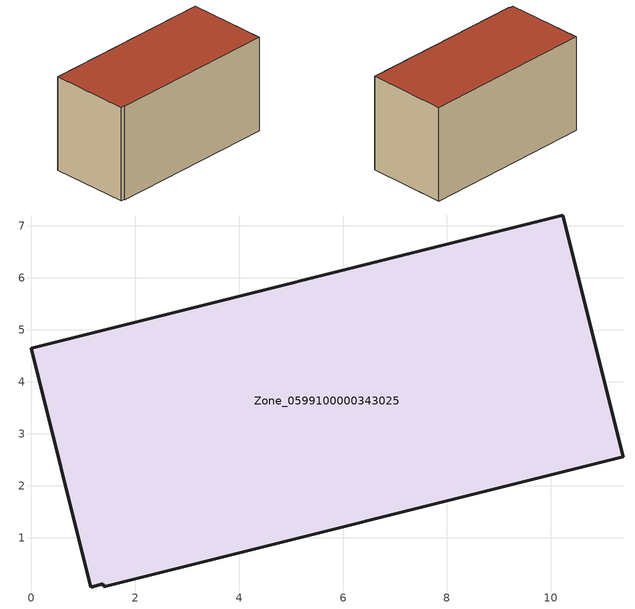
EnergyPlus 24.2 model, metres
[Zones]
Zone_0599100000343025
 floor ground (C_G): 1.39,0.12 1.15,0.06 0,4.65 10.23,7.21 11.39,2.56 1.4,0.06 z0
 wall outside (C_F): 11.39,2.56 10.23,7.21 0,4.65 1.15,0.06 1.39,0.12 1.4,0.06 11.39,2.56 z0:5.79
 roof outside (C_R): 1.15,0.06 1.39,0.12 1.4,0.06 11.39,2.56 10.23,7.21 0,4.65 z5.79
[BUILDING]
Pand.0599100000343025: North Axis=0; Terrain=City; Loads Convergence Tolerance Value=0.04; Temperature Convergence Tolerance Value=0.4; Solar Distribution=FullExterior; Maximum Number of Warmup Days=25; Minimum Number of Warmup Days=1
[Site:Location]
Rotterdam.The.Hague.AP_ZH_NLD Design_Conditions: Latitude=51.96; Longitude=4.45; Time Zone=1; Elevation=-4.5
[SITE:GROUNDTEMPERATURE:BUILDINGSURFACE]
18, 18, 18, 18, 18, 18, 18, 18, 18, 18, 18, 18
[MATERIAL] Thermal Absorptance=0.9; Solar Absorptance=0.7; Visible Absorptance=0.7
Name | Roughness | Thickness | Conductivity | Density | Specific Heat
G.TI.1992-2005 | MediumSmooth | 0.15 | 0.06 | 540 | 1210
F.TI.1992-2005 | Rough | 0.3 | 0.12 | 1920 | 840
R.TI.1992-2005 | MediumRough | 0.2 | 0.08 | 1500 | 1000
[CONSTRUCTION]
C_G: G.TI.1992-2005
C_F: F.TI.1992-2005
C_R: R.TI.1992-2005
[ZONE]
Zone_0599100000343025: Type=1; Multiplier=1; Ceiling Height=Autocalculate; Volume=Autocalculate; Floor Area=autocalculate; Part of Total Floor Area=Yes
[ZONEINFILTRATION:DESIGNFLOWRATE]
Infil_Zone_0599100000343025: Zone or ZoneList or Space or SpaceList=Zone_0599100000343025; Schedule=AlwaysOn; Design Flow Rate Calculation Method=Flow/Area; Flow Rate per Floor Area=0.0015; Constant Term Coefficient=1; Temperature Term Coefficient=0; Velocity Term Coefficient=0; Velocity Squared Term Coefficient=0
[HVACTEMPLATE:ZONE:IDEALLOADSAIRSYSTEM]
Zone_0599100000343025: Maximum Heating Supply Air Temperature=50; Minimum Cooling Supply Air Temperature=13; Maximum Heating Supply Air Humidity Ratio=0.0156; Minimum Cooling Supply Air Humidity Ratio=0.0077; Heating Limit=NoLimit; Cooling Limit=NoLimit; Dehumidification Control Type=ConstantSensibleHeatRatio; Cooling Sensible Heat Ratio=0.7; Dehumidification Setpoint=60; Humidification Control Type=None; Humidification Setpoint=30; Outdoor Air Method=None; Outdoor Air Flow Rate per Person=0.00944; Outdoor Air Flow Rate per Zone Floor Area=0; Outdoor Air Flow Rate per Zone=0; Demand Controlled Ventilation Type=None; Outdoor Air Economizer Type=NoEconomizer; Heat Recovery Type=None; Sensible Heat Recovery Effectiveness=0.7; Latent Heat Recovery Effectiveness=0.65
[ZONECONTROL:THERMOSTAT]
ThermostatControl_Zone_0599100000343025: Zone or ZoneList=Zone_0599100000343025; Control Type Schedule=DualSetpointControlType; Control 1=Thermostat_Zone_0599100000343025; Temperature Difference Between Cutout And Setpoint=0
[THERMOSTATSETPOINT:DUALSETPOINT]
Thermostat_Zone_0599100000343025: Heating Setpoint Temperature Schedule=HeatingSetpoint_Zone_0599100000343025; Cooling Setpoint Temperature Schedule=CoolingSetpoint_Zone_0599100000343025
[SCHEDULE:COMPACT]
HeatingSetpoint_Zone_0599100000343025: Through: 12/31, For: AllDays, Until: 24:00, 21
CoolingSetpoint_Zone_0599100000343025: Through: 12/31, For: AllDays, Until: 24:00, 24
DualSetpointControlType: Through: 12/31, For: AllDays, Until: 24:00, 4
AlwaysOn: Through: 12/31, For: AllDays, Until: 24:00, 1
